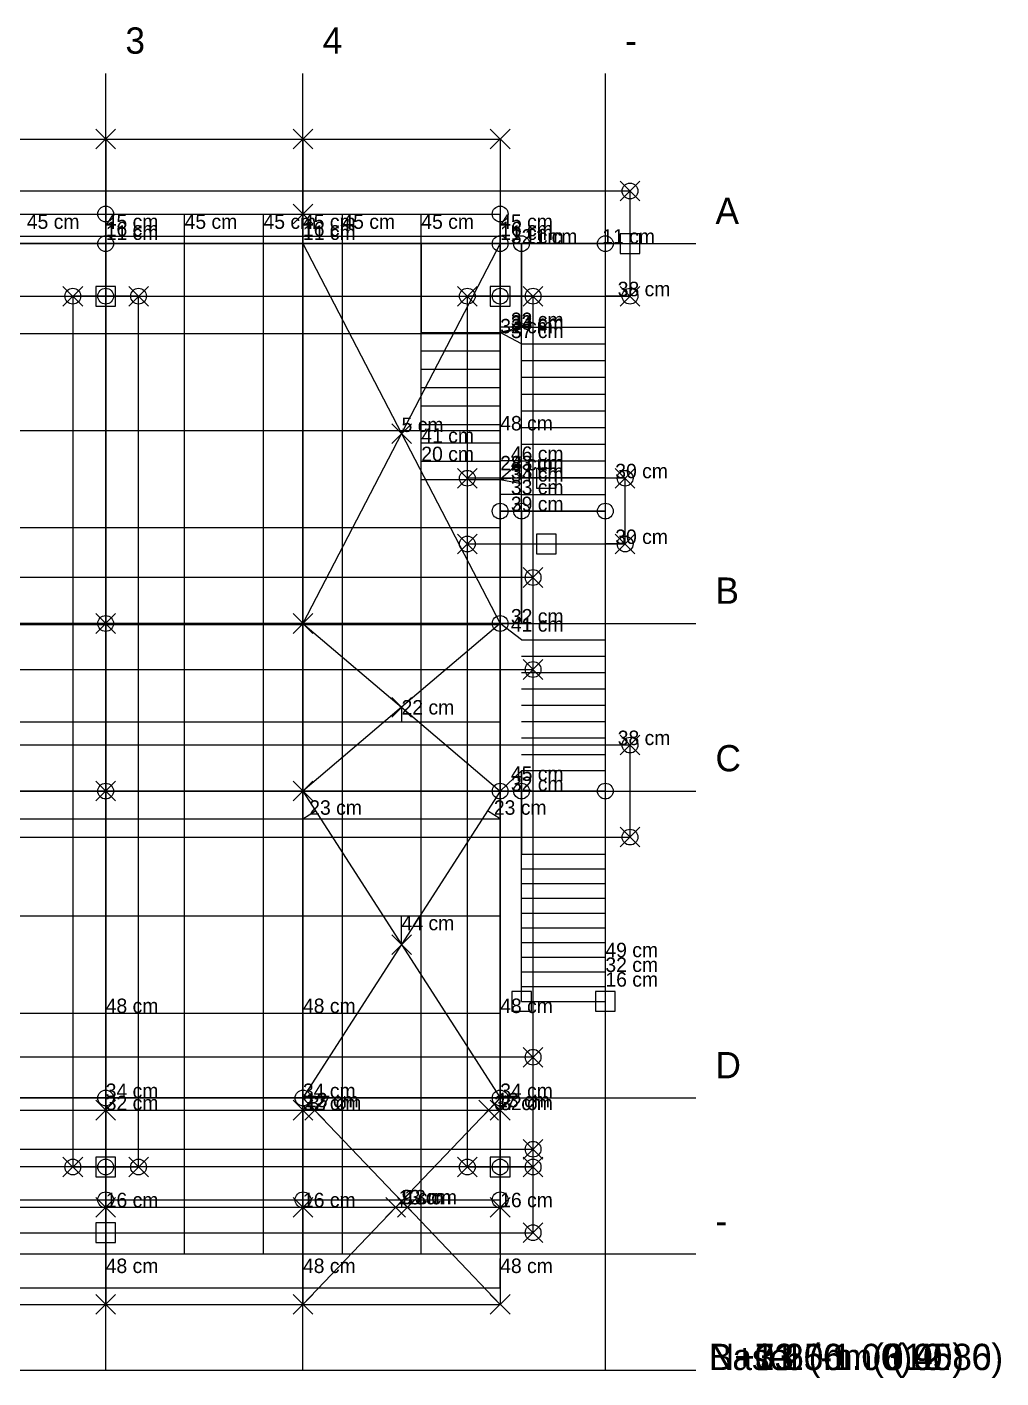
# Model space of a CAD drawing. Extents: x -6.3 to 19.6, y -1.9 to 18.7.
# Drawn here: x 4.8 to 19.62, y -1.89 to 18.67 of the extents above; entities that cross this region are included whole.
import ezdxf

# ---------------------------------------------------------------- set-up
doc = ezdxf.new("R2010")
doc.units = 0
for name, color, linetype in [('APOYOS', 5, 'CONTINUOUS'), ('AREAS', 251, 'CONTINUOUS'), ('CASI_UNIDAS', 6, 'CONTINUOUS'), ('EJES', 4, 'CONTINUOUS'), ('MECANISMO', 30, 'CONTINUOUS'), ('MODELO', 8, 'CONTINUOUS'), ('MUELLES', 2, 'CONTINUOUS'), ('PLANTAS', 3, 'CONTINUOUS'), ('SUELTOS', 1, 'CONTINUOUS')]:
    doc.layers.add(name, color=color, linetype=linetype)

msp = doc.modelspace()

# ---------------------------------------------------------------- linework, layer by layer
at = {"layer": 'APOYOS', "color": 5}
for p, q in [((14.125, 15.52, -1), (13.825, 15.52, -1)), ((13.825, 15.52, -1), (13.825, 15.22, -1)), ((14.125, 15.22, -1), (14.125, 15.52, -1)), ((13.825, 15.22, -1), (14.125, 15.22, -1)), ((6.15, 14.72, -1), (5.85, 14.72, -1)), ((5.85, 14.72, -1), (5.85, 14.42, -1)), ((6.15, 14.42, -1), (6.15, 14.72, -1)), ((12.15, 14.72, -1), (11.85, 14.72, -1)), ((11.85, 14.72, -1), (11.85, 14.42, -1)), ((12.15, 14.42, -1), (12.15, 14.72, -1)), ((5.85, 14.42, -1), (6.15, 14.42, -1)), ((11.85, 14.42, -1), (12.15, 14.42, -1)), ((12.85, 11.95, -1), (12.55, 11.95, -1)), ((12.55, 11.95, -1), (12.55, 11.65, -1)), ((12.85, 11.65, -1), (12.85, 11.95, -1)), ((12.55, 11.65, -1), (12.85, 11.65, -1)), ((12.85, 10.95, -1), (12.55, 10.95, -1)), ((12.55, 10.95, -1), (12.55, 10.65, -1)), ((12.85, 10.65, -1), (12.85, 10.95, -1)), ((12.55, 10.65, -1), (12.85, 10.65, -1)), ((12.475, 3.99), (12.175, 3.99)), ((12.175, 3.99), (12.175, 3.69)), ((12.475, 3.69), (12.475, 3.99)), ((13.75, 3.99), (13.45, 3.99)), ((13.45, 3.99), (13.45, 3.69)), ((13.75, 3.69), (13.75, 3.99)), ((12.175, 3.69), (12.475, 3.69)), ((13.45, 3.69), (13.75, 3.69)), ((6.15, 1.47, -1), (5.85, 1.47, -1)), ((5.85, 1.47, -1), (5.85, 1.17, -1)), ((6.15, 1.17, -1), (6.15, 1.47, -1)), ((12.15, 1.47, -1), (11.85, 1.47, -1)), ((11.85, 1.47, -1), (11.85, 1.17, -1)), ((12.15, 1.17, -1), (12.15, 1.47, -1)), ((5.85, 1.17, -1), (6.15, 1.17, -1)), ((11.85, 1.17, -1), (12.15, 1.17, -1)), ((6.15, 0.47, -1), (5.85, 0.47, -1)), ((5.85, 0.47, -1), (5.85, 0.17, -1)), ((6.15, 0.17, -1), (6.15, 0.47, -1)), ((5.85, 0.17, -1), (6.15, 0.17, -1))]:
    msp.add_line(p, q, dxfattribs=at)
at = {"layer": 'AREAS', "color": 251}
for p, q in [((13.975, 16.17, -1), (-5.3, 16.17, -1)), ((13.975, 14.57, -1), (13.975, 16.17, -1)), ((6, 15.37, 3.45), (0, 15.37, 3.45)), ((6, 9.59, 3.45), (6, 15.37, 3.45)), ((12, 15.37, 3.45), (6, 15.37, 3.45)), ((6, 15.37, 3.45), (6, 9.59, 3.45)), ((12, 15.37, 5.28), (10.8, 15.37, 5.28)), ((10.8, 15.37, 5.28), (10.8, 14.02, 5.28)), ((12, 9.59, 3.45), (12, 15.37, 3.45)), ((12, 14.02, 5.28), (12, 15.37, 5.28)), ((13.6, 15.37, 5.22), (12.325, 15.37, 5.22)), ((12.325, 15.37, 5.22), (12.325, 14.1, 5.22)), ((13.6, 14.1, 5.22), (13.6, 15.37, 5.22)), ((-5.3, 14.57, -1), (13.975, 14.57, -1)), ((6.5, 14.57, -1), (5.5, 14.57, -1)), ((5.5, 14.57, -1), (5.5, 1.32, -1)), ((6.5, 1.32, -1), (6.5, 14.57, -1)), ((12.5, 14.57, -1), (11.5, 14.57, -1)), ((11.5, 14.57, -1), (11.5, 1.32, -1)), ((12.5, 1.32, -1), (12.5, 14.57, -1)), ((10.8, 14.02, 5.28), (12, 14.02, 5.28)), ((12.325, 14.1, 5.22), (13.6, 14.1, 5.22)), ((13.9, 11.8, -1), (11.5, 11.8, -1)), ((11.5, 11.8, -1), (11.5, 10.8, -1)), ((13.9, 10.8, -1), (13.9, 11.8, -1)), ((13.6, 11.3, 3.24), (12.325, 11.3, 3.24)), ((12.325, 11.3, 3.24), (12.325, 9.59, 3.24)), ((13.6, 9.59, 3.24), (13.6, 11.3, 3.24)), ((11.5, 10.8, -1), (13.9, 10.8, -1)), ((12.5, 10.29, -1), (-5.3, 10.29, -1)), ((12.5, 8.89, -1), (12.5, 10.29, -1)), ((0, 9.59, 3.45), (6, 9.59, 3.45)), ((6, 9.59, 3.45), (2.19, 9.59, 3.45)), ((12, 9.59, 6.9), (3, 9.59, 6.9)), ((6, 9.59, 3.45), (12, 9.59, 3.45)), ((12, 9.59, 3.45), (6, 9.59, 3.45)), ((6, 9.59, 3.45), (6, 7.04, 3.45)), ((6, 7.04, 3.45), (6, 9.59, 3.45)), ((12, 7.04, 3.45), (12, 9.59, 3.45)), ((12, 7.04, 6.9), (12, 9.59, 6.9)), ((12.325, 9.59, 3.24), (13.6, 9.59, 3.24)), ((-5.3, 8.89, -1), (12.5, 8.89, -1)), ((13.975, 7.74, -1), (-5.3, 7.74, -1)), ((13.975, 6.34, -1), (13.975, 7.74, -1)), ((13.6, 7.35, 1.62), (12.325, 7.35, 1.62)), ((12.325, 7.35, 1.62), (12.325, 6.08, 1.62)), ((13.6, 6.08, 1.62), (13.6, 7.35, 1.62)), ((6, 7.04, 3.45), (0, 7.04, 3.45)), ((2.19, 7.04, 3.45), (6, 7.04, 3.45)), ((12, 7.04, 6.9), (3, 7.04, 6.9)), ((3, 7.04, 6.9), (12, 7.04, 6.9)), ((6, 7.04, 3.45), (12, 7.04, 3.45)), ((6, 2.37, 3.45), (6, 7.04, 3.45)), ((12, 7.04, 3.45), (6, 7.04, 3.45)), ((6, 7.04, 3.45), (6, 2.37, 3.45)), ((12, 2.37, 3.45), (12, 7.04, 3.45)), ((12, 2.37, 6.9), (12, 7.04, 6.9)), ((-5.3, 6.34, -1), (13.975, 6.34, -1)), ((12.325, 6.08, 1.62), (13.6, 6.08, 1.62)), ((12.5, 2.99, -1), (-5.3, 2.99, -1)), ((12.5, 1.59, -1), (12.5, 2.99, -1)), ((0, 2.37, 3.45), (6, 2.37, 3.45)), ((6, 2.37, 6.9), (0, 2.37, 6.9)), ((3, 2.37, 6.9), (12, 2.37, 6.9)), ((6, 2.37, 3.45), (12, 2.37, 3.45)), ((6, 0, 6.9), (6, 2.37, 6.9)), ((12, 2.37, 6.9), (6, 2.37, 6.9)), ((6, 2.37, 6.9), (6, 0, 6.9)), ((12, 0, 6.9), (12, 2.37, 6.9)), ((-5.3, 1.59, -1), (12.5, 1.59, -1)), ((12.5, 1.32, -1), (-0.5, 1.32, -1)), ((5.5, 1.32, -1), (6.5, 1.32, -1)), ((11.5, 1.32, -1), (12.5, 1.32, -1)), ((12.5, 0.32, -1), (12.5, 1.32, -1)), ((-0.5, 0.32, -1), (12.5, 0.32, -1)), ((0, 0, 6.9), (6, 0, 6.9)), ((6, 0, 6.9), (12, 0, 6.9))]:
    msp.add_line(p, q, dxfattribs=at)
at = {"layer": 'CASI_UNIDAS', "color": 6}
for p, q in [((6, 16.96, 12.8), (6, -0.77, 12.8)), ((6, 16.96, 12.8), (6, -0.77, 12.8)), ((6, 16.96, 12.8), (6, -0.77, 12.8)), ((6, 16.96, 12.8), (6, -0.77, 12.8)), ((9, 16.96, 12.8), (9, -0.77, 12.8)), ((9, 16.96, 12.8), (9, -0.77, 12.8)), ((9, 16.96, 12.8), (9, -0.77, 12.8)), ((9, 16.96, 12.8), (9, -0.77, 12.8)), ((9, 16.96, 12.8), (9, -0.77, 12.8)), ((12, 16.96, 12.8), (12, -0.77, 12.8)), ((12, 16.96, 12.8), (12, -0.77, 12.8)), ((12, 16.96, 12.8), (12, -0.77, 12.8)), ((12, 16.96, 12.8), (12, -0.77, 12.8)), ((12, 16.96, 12.8), (12, -0.77, 12.8)), ((3, 15.82, 6.9), (6, 15.82, 6.9)), ((3, 15.82, 6.9), (6, 15.82, 6.9)), ((6, 15.82, 0.8), (6, 15.37, 0.8)), ((6, 15.82, 10.9847), (6, 15.37, 10.9847)), ((6, 15.82, 0.8), (6, 15.82, 6.9)), ((6, 15.37, 3.45), (6, 15.82, 3.45)), ((6, 15.82, 0.8), (6, 15.82, 6.9)), ((6, 15.37, 5.28), (6, 15.82, 5.28)), ((6, 15.37, 10.86), (6, 15.82, 10.86)), ((6, 15.82, 6.9), (9, 15.82, 6.9)), ((6, 15.82, 6.9), (9, 15.82, 6.9)), ((7.2, 15.37, 6.9), (7.2, 15.82, 6.9)), ((8.4, 15.37, 6.9), (8.4, 15.82, 6.9)), ((9, 15.82, 10.9847), (9, 15.37, 10.9847)), ((9, 15.82, -1), (9, 15.37, -1)), ((9, 15.37, 10.86), (9, 15.82, 10.86)), ((9, 15.82, 6.9), (12, 15.82, 6.9)), ((9, 15.82, 6.9), (12, 15.82, 6.9)), ((9.6, 15.37, 6.9), (9.6, 15.82, 6.9)), ((10.8, 15.37, 6.9), (10.8, 15.82, 6.9)), ((12, 15.82, 0.8), (12, 15.37, 0.8)), ((12, 15.82, 10.9847), (12, 15.37, 10.9847)), ((12, 15.82, 0.8), (12, 15.82, 6.9)), ((12, 15.37, 3.45), (12, 15.82, 3.45)), ((12, 15.82, 0.8), (12, 15.82, 6.9)), ((12, 15.37, 5.28), (12, 15.82, 5.28)), ((12, 15.37, 10.86), (12, 15.82, 10.86)), ((6, 15.4825, 11.0217), (6, 15.37, 11.0217)), ((6, 15.4825, 11.0217), (6, 15.4825, 10.86)), ((9, 15.4825, 11.0217), (9, 15.37, 11.0217)), ((9, 15.4825, 11.0217), (9, 15.4825, 10.86)), ((12, 15.4825, 11.0217), (12, 15.37, 11.0217)), ((12, 15.4825, 11.0217), (12, 15.4825, 10.86)), ((6, 15.37), (6, 15.37, 3.45)), ((6, 15.37, 10.86), (6, 15.37, 11.0329)), ((6, 15.37, 10.86), (6, 15.37, 11.0329)), ((6, 15.37, -1), (12, 15.37, -1)), ((9, 15.37, 10.86), (9, 15.37, 11.0329)), ((9, 15.37, 10.86), (9, 15.37, 11.0329)), ((10.8, 11.78, 6.9), (10.8, 15.37, 6.9)), ((10.8, 11.78, 6.9), (10.8, 15.37, 6.9)), ((12, 15.37), (12, 15.37, 3.45)), ((12, 15.37), (12, 15.37, 3.45)), ((12.325, 15.37, 3.24), (12, 15.37, 3.24)), ((12, 15.37, 3.45), (12, 15.37, 5.28)), ((12.325, 15.37, 5.22), (12, 15.37, 5.22)), ((12, 15.37, 10.86), (12, 15.37, 11.0329)), ((12, 15.37, 10.86), (12, 15.37, 11.0329)), ((12, 9.59, 10.86), (12, 15.37, 10.86)), ((12, 9.59, 10.86), (12, 15.37, 10.86)), ((12, 14.02, 5.28), (12, 15.37, 5.28)), ((12.325, 15.37, 3.24), (12.9625, 15.37, 4.23)), ((12.325, 15.37, 3.45), (12.4206, 15.37, 3.3884)), ((13.6, 15.37, 3.24), (12.9625, 15.37, 4.23)), ((13.6, 15.37, 3.45), (13.5044, 15.37, 3.3884)), ((13.6, 11.3, -1), (13.6, 15.37, -1)), ((13.6, 11.3, -1), (13.6, 15.37, -1)), ((13.975, 14.57, -1), (13.6, 14.57, -1)), ((12.325, 14.1, 5.22), (12, 14.02, 5.22)), ((12.325, 14.1, 5.22), (12, 14.1, 5.28)), ((12, 14.02, 5.28), (12.325, 14.075, 5.2023)), ((12, 14.02, 3.45), (12, 14.02, 5.28)), ((12, 14.02, 3.45), (12, 14.02, 5.28)), ((12.325, 13.8455, 5.04), (12, 14.02, 5.04)), ((12, 11.78, 3.45), (12, 14.02, 3.45)), ((12, 14.005, 11.1833), (12, 14.005, 10.86)), ((12.325, 13.8455, 5.04), (12.325, 14.1, 5.22)), ((9, 12.5275, 11.345), (12, 12.5275, 11.345)), ((10.5, 12.48, 11.3371), (10.5, 12.5275, 11.345)), ((10.8, 12.34, 6.495), (10.8, 12.34, 6.9)), ((12, 12.5275, 11.345), (12, 12.5275, 10.86)), ((10.8, 12.06, 6.6975), (10.8, 12.06, 6.9)), ((12.325, 12.0636, 3.78), (12, 11.78, 3.78)), ((12.325, 12.0636, 3.78), (12, 12.0636, 3.45)), ((12, 12.06, 6.6975), (12, 11.78, 6.6975)), ((12.325, 11.8091, 3.6), (12, 11.78, 3.6)), ((12, 11.78, 3.45), (12, 11.78, 6.9)), ((12, 11.78, 3.45), (12, 11.78, 6.9)), ((12, 11.78, 3.45), (12, 11.78, 6.9)), ((12, 9.59, 3.45), (12, 11.78, 3.45)), ((12, 9.59, 3.45), (12, 11.78, 3.45)), ((12, 11.78, 3.45), (12.325, 11.719, 3.5363)), ((12.325, 11.5545, 3.42), (12.325, 11.8091, 3.6)), ((13.9, 11.8, -1), (13.6, 11.8, -1)), ((12.325, 11.5545, 3.42), (12, 11.5545, 3.45)), ((12.325, 11.3, 3.24), (12, 11.3, 3.45)), ((13.6, 7.04, -1), (13.6, 11.3, -1)), ((13.6, 7.04, -1), (13.6, 11.3, -1)), ((13.9, 10.8, -1), (13.6, 10.8, -1)), ((12, 9.59), (12, 9.59, 3.45)), ((12.325, 9.59, 3.24), (12, 9.59, 3.24)), ((12, 9.59), (12, 9.59, 3.45)), ((12.325, 9.3411, 3.06), (12, 9.59, 3.06)), ((10.5, 8.315, 11.8054), (10.5, 8.095, 11.83)), ((9, 8.095, 11.83), (12, 8.095, 11.83)), ((13.975, 7.74, -1), (13.6, 7.74, -1)), ((12.325, 7.35, 1.62), (12, 7.04, 1.62)), ((9, 7.04, 11.9695), (10.5, 4.705, 12.213)), ((12, 7.04, 11.9695), (10.5, 4.705, 12.213)), ((12, 7.04), (12, 7.04, 3.45)), ((12.325, 7.04, 1.62), (12, 7.04, 1.62)), ((12, 7.04), (12, 7.04, 3.45)), ((9, 6.6175, 11.9917), (9.1917, 6.7416, 12.0006)), ((12, 6.6175, 11.9917), (11.8083, 6.7416, 12.0006)), ((13.6, 3.84), (13.6, 6.08)), ((13.6, 3.84), (13.6, 6.08)), ((13.6, 3.84), (13.6, 6.08)), ((9, 5.14, 12.1533), (12, 5.14, 12.1533)), ((10.5, 4.705, 12.213), (10.5, 5.14, 12.1533)), ((13.6, 4.512, 0.486), (13.6, 4.512)), ((13.6, 4.288, 0.324), (13.6, 4.288)), ((13.6, 4.064, 0.162), (13.6, 4.064)), ((6, 3.6625, 12.315), (6, 3.6625, 12.8)), ((9, 3.6625, 12.315), (9, 3.6625, 12.8)), ((12, 3.6625, 12.315), (12, 3.6625, 12.8)), ((6, 2.37, 12.4564), (6, 2.37, 12.8)), ((9, 2.37, 12.4564), (9, 2.37, 12.8)), ((9, 2.37, 12.4564), (9.1768, 2.185, 12.4767)), ((9, 2.185, 12.4767), (9.0929, 2.2727, 12.4671)), ((12, 2.37, 12.4564), (11.8232, 2.185, 12.4767)), ((12, 2.185, 12.4767), (11.9071, 2.2727, 12.4671)), ((12, 2.37, 12.4564), (12, 2.37, 12.8)), ((6, 2.185, 12.4767), (6, 2.185, 12.8)), ((9, 2.185, 12.4767), (9, 2.185, 12.8)), ((9.1768, 2.185, 12.4767), (9, 2.185, 12.8)), ((11.8232, 2.185, 12.4767), (12, 2.185, 12.8)), ((12, 2.185, 12.4767), (12, 2.185, 12.8)), ((6, 0.7075, 12.6383), (6, 0.7075, 12.8)), ((9, 0.7075, 12.6383), (9, 0.7075, 12.8)), ((10.5, 0.8, 12.6282), (10.4116, 0.7075, 12.6383)), ((10.4116, 0.7075, 12.6383), (10.5046, 0.7952, 12.6287)), ((10.4116, 0.7075, 12.6383), (10.5884, 0.7075, 12.6383)), ((10.5884, 0.7075, 12.6383), (10.4954, 0.7952, 12.6287)), ((10.5, 0.8, 12.6282), (10.5, 0.7075, 12.6383)), ((10.5, 0.8, 12.6282), (10.5884, 0.7075, 12.6383)), ((12, 0.7075, 12.6383), (12, 0.7075, 12.8)), ((6, 0, 10.86), (6, -0.77, 12.8)), ((9, 0, 10.86), (9, -0.77, 12.8)), ((12, 0, 10.86), (12, -0.77, 12.8)), ((6, -0.5168, 10.86), (6, -0.0703, 11.0372)), ((9, -0.5168, 10.86), (9, -0.0703, 11.0372)), ((12, -0.5168, 10.86), (12, -0.0703, 11.0372))]:
    msp.add_line(p, q, dxfattribs=at)
at = {"layer": 'EJES', "color": 4}
for p, q in [((6, -1.77, -1), (6, 17.96, -1)), ((9, -1.77, -1), (9, 17.96, -1)), ((13.6, -1.77, -1), (13.6, 17.96, -1)), ((-6.325, 15.37, -1), (14.975, 15.37, -1)), ((-6.325, 9.59, -1), (14.975, 9.59, -1)), ((-6.325, 7.04, -1), (14.975, 7.04, -1)), ((-6.325, 2.37, -1), (14.975, 2.37, -1)), ((-6.325, 0, -1), (14.975, 0, -1))]:
    msp.add_line(p, q, dxfattribs=at)
at = {"layer": 'MECANISMO', "color": 30}
for p, q in [((5.85, 16.81, 12.8), (6.15, 17.11, 12.8)), ((5.85, 17.11, 12.8), (6.15, 16.81, 12.8)), ((8.85, 16.81, 12.8), (9.15, 17.11, 12.8)), ((8.85, 17.11, 12.8), (9.15, 16.81, 12.8)), ((11.85, 16.81, 12.8), (12.15, 17.11, 12.8)), ((11.85, 17.11, 12.8), (12.15, 16.81, 12.8)), ((13.825, 16.02, -1), (14.125, 16.32, -1)), ((13.825, 16.32, -1), (14.125, 16.02, -1)), ((8.85, 15.67, -1), (9.15, 15.97, -1)), ((8.85, 15.97, -1), (9.15, 15.67, -1)), ((8.85, 15.67), (9.15, 15.97)), ((8.85, 15.97), (9.15, 15.67)), ((8.85, 15.67, 0.8), (9.15, 15.97, 0.8)), ((8.85, 15.97, 0.8), (9.15, 15.67, 0.8)), ((5.35, 14.42, -1), (5.65, 14.72, -1)), ((5.35, 14.72, -1), (5.65, 14.42, -1)), ((6.35, 14.42, -1), (6.65, 14.72, -1)), ((6.35, 14.72, -1), (6.65, 14.42, -1)), ((11.35, 14.42, -1), (11.65, 14.72, -1)), ((11.35, 14.72, -1), (11.65, 14.42, -1)), ((12.35, 14.42, -1), (12.65, 14.72, -1)), ((12.35, 14.72, -1), (12.65, 14.42, -1)), ((13.825, 14.42, -1), (14.125, 14.72, -1)), ((13.825, 14.72, -1), (14.125, 14.42, -1)), ((10.35, 12.33, 11.3371), (10.65, 12.63, 11.3371)), ((10.35, 12.63, 11.3371), (10.65, 12.33, 11.3371)), ((11.35, 11.65, -1), (11.65, 11.95, -1)), ((11.35, 11.95, -1), (11.65, 11.65, -1)), ((13.75, 11.65, -1), (14.05, 11.95, -1)), ((13.75, 11.95, -1), (14.05, 11.65, -1)), ((11.35, 10.65, -1), (11.65, 10.95, -1)), ((11.35, 10.95, -1), (11.65, 10.65, -1)), ((13.75, 10.65, -1), (14.05, 10.95, -1)), ((13.75, 10.95, -1), (14.05, 10.65, -1)), ((12.35, 10.14, -1), (12.65, 10.44, -1)), ((12.35, 10.44, -1), (12.65, 10.14, -1)), ((5.85, 9.44, 10.86), (6.15, 9.74, 10.86)), ((5.85, 9.74, 10.86), (6.15, 9.44, 10.86)), ((5.85, 9.44, 11.6413), (6.15, 9.74, 11.6413)), ((5.85, 9.74, 11.6413), (6.15, 9.44, 11.6413)), ((8.85, 9.44, 10.86), (9.15, 9.74, 10.86)), ((8.85, 9.74, 10.86), (9.15, 9.44, 10.86)), ((8.85, 9.44, 11.6413), (9.15, 9.74, 11.6413)), ((8.85, 9.74, 11.6413), (9.15, 9.44, 11.6413)), ((12.35, 8.74, -1), (12.65, 9.04, -1)), ((12.35, 9.04, -1), (12.65, 8.74, -1)), ((10.35, 8.165, 11.8054), (10.65, 8.465, 11.8054)), ((10.35, 8.465, 11.8054), (10.65, 8.165, 11.8054)), ((13.825, 7.59, -1), (14.125, 7.89, -1)), ((13.825, 7.89, -1), (14.125, 7.59, -1)), ((5.85, 6.89, 10.86), (6.15, 7.19, 10.86)), ((5.85, 7.19, 10.86), (6.15, 6.89, 10.86)), ((5.85, 6.89, 11.9695), (6.15, 7.19, 11.9695)), ((5.85, 7.19, 11.9695), (6.15, 6.89, 11.9695)), ((8.85, 6.89, 10.86), (9.15, 7.19, 10.86)), ((8.85, 7.19, 10.86), (9.15, 6.89, 10.86)), ((8.85, 6.89, 11.9695), (9.15, 7.19, 11.9695)), ((8.85, 7.19, 11.9695), (9.15, 6.89, 11.9695)), ((13.825, 6.19, -1), (14.125, 6.49, -1)), ((13.825, 6.49, -1), (14.125, 6.19, -1)), ((10.35, 4.555, 12.213), (10.65, 4.855, 12.213)), ((10.35, 4.855, 12.213), (10.65, 4.555, 12.213)), ((12.35, 2.84, -1), (12.65, 3.14, -1)), ((12.35, 3.14, -1), (12.65, 2.84, -1)), ((5.85, 2.035, 12.4767), (6.15, 2.335, 12.4767)), ((5.85, 2.335, 12.4767), (6.15, 2.035, 12.4767)), ((8.85, 2.035, 12.4767), (9.15, 2.335, 12.4767)), ((8.85, 2.335, 12.4767), (9.15, 2.035, 12.4767)), ((9.0268, 2.035, 12.4767), (9.3268, 2.335, 12.4767)), ((9.0268, 2.335, 12.4767), (9.3268, 2.035, 12.4767)), ((11.6732, 2.035, 12.4767), (11.9732, 2.335, 12.4767)), ((11.6732, 2.335, 12.4767), (11.9732, 2.035, 12.4767)), ((11.85, 2.035, 12.4767), (12.15, 2.335, 12.4767)), ((11.85, 2.335, 12.4767), (12.15, 2.035, 12.4767)), ((12.35, 1.44, -1), (12.65, 1.74, -1)), ((12.35, 1.74, -1), (12.65, 1.44, -1)), ((5.35, 1.17, -1), (5.65, 1.47, -1)), ((5.35, 1.47, -1), (5.65, 1.17, -1)), ((6.35, 1.17, -1), (6.65, 1.47, -1)), ((6.35, 1.47, -1), (6.65, 1.17, -1)), ((11.35, 1.17, -1), (11.65, 1.47, -1)), ((11.35, 1.47, -1), (11.65, 1.17, -1)), ((12.35, 1.17, -1), (12.65, 1.47, -1)), ((12.35, 1.47, -1), (12.65, 1.17, -1)), ((5.85, 0.5575, 12.6383), (6.15, 0.8575, 12.6383)), ((5.85, 0.8575, 12.6383), (6.15, 0.5575, 12.6383)), ((8.85, 0.5575, 12.6383), (9.15, 0.8575, 12.6383)), ((8.85, 0.8575, 12.6383), (9.15, 0.5575, 12.6383)), ((10.2616, 0.5575, 12.6383), (10.5616, 0.8575, 12.6383)), ((10.2616, 0.8575, 12.6383), (10.5616, 0.5575, 12.6383)), ((10.35, 0.65, 12.6282), (10.65, 0.95, 12.6282)), ((10.35, 0.95, 12.6282), (10.65, 0.65, 12.6282)), ((10.4384, 0.5575, 12.6383), (10.7384, 0.8575, 12.6383)), ((10.4384, 0.8575, 12.6383), (10.7384, 0.5575, 12.6383)), ((11.85, 0.5575, 12.6383), (12.15, 0.8575, 12.6383)), ((11.85, 0.8575, 12.6383), (12.15, 0.5575, 12.6383)), ((12.35, 0.17, -1), (12.65, 0.47, -1)), ((12.35, 0.47, -1), (12.65, 0.17, -1)), ((5.85, -0.92, 12.8), (6.15, -0.62, 12.8)), ((5.85, -0.62, 12.8), (6.15, -0.92, 12.8)), ((8.85, -0.92, 12.8), (9.15, -0.62, 12.8)), ((8.85, -0.62, 12.8), (9.15, -0.92, 12.8)), ((11.85, -0.92, 12.8), (12.15, -0.62, 12.8)), ((11.85, -0.62, 12.8), (12.15, -0.92, 12.8))]:
    msp.add_line(p, q, dxfattribs=at)
at = {"layer": 'MODELO', "color": 8}
for p, q in [((6, 16.96, 12.8), (6, -0.77, 12.8)), ((9, 16.96, 12.8), (9, -0.77, 12.8)), ((12, 16.96, 12.8), (12, -0.77, 12.8)), ((3, 15.82, 6.9), (6, 15.82, 6.9)), ((6, 15.82, -1), (6, 15.82)), ((6, 15.82), (6, 15.82, 0.8)), ((6, 15.82, 6.9), (6, 15.82, 10.86)), ((6, 15.82, 10.86), (6, 15.82, 10.9847)), ((6, 15.82, 0.8), (6, 15.82, 6.9)), ((6, 15.37, 6.9), (6, 15.82, 6.9)), ((6, 15.37, 10.86), (6, 15.82, 10.86)), ((6, 15.37, -1), (6, 15.82, -1)), ((6, 15.82, 6.9), (9, 15.82, 6.9)), ((9, 15.82, -1), (9, 15.82)), ((9, 15.82), (9, 15.82, 0.8)), ((9, 15.82, 6.9), (9, 15.82, 10.86)), ((9, 15.82, 10.86), (9, 15.82, 10.9847)), ((9, 15.82, 0.8), (9, 15.82, 6.9)), ((9, 15.37, 10.86), (9, 15.82, 10.86)), ((9, 15.37, 6.9), (9, 15.82, 6.9)), ((9, 15.82, 6.9), (12, 15.82, 6.9)), ((12, 15.82, -1), (12, 15.82)), ((12, 15.82), (12, 15.82, 0.8)), ((12, 15.82, 6.9), (12, 15.82, 10.86)), ((12, 15.82, 10.86), (12, 15.82, 10.9847)), ((12, 15.82, 0.8), (12, 15.82, 6.9)), ((12, 15.37, 6.9), (12, 15.82, 6.9)), ((12, 15.37, 10.86), (12, 15.82, 10.86)), ((12, 15.37, -1), (12, 15.82, -1)), ((3, 15.37, -1), (6, 15.37, -1)), ((3, 15.37, 10.86), (6, 15.37, 10.86)), ((4.8, 15.37, 3.45), (6, 15.37, 3.45)), ((4.8, 15.37, 6.9), (6, 15.37, 6.9)), ((6, 15.37, -1), (6, 15.37)), ((6, 15.37), (6, 15.37, 3.45)), ((6, 15.37, 3.45), (6, 15.37, 5.28)), ((6, 15.37, 5.28), (6, 15.37, 6.9)), ((6, 15.37, 6.9), (6, 15.37, 10.86)), ((6, 15.37, 10.86), (6, 15.37, 11.0329)), ((6, 9.59, 3.45), (6, 15.37, 3.45)), ((6, 9.59, 6.9), (6, 15.37, 6.9)), ((6, 14.57, -1), (6, 15.37, -1)), ((6, 15.37, 3.45), (7.2, 15.37, 3.45)), ((6, 15.37, 6.9), (7.2, 15.37, 6.9)), ((6, 15.37, -1), (12, 15.37, -1)), ((6, 15.37, 10.86), (9, 15.37, 10.86)), ((6, 15.37, 5.28), (10.8, 15.37, 5.28)), ((7.2, 15.37, 3.45), (8.4, 15.37, 3.45)), ((7.2, 15.37, 6.9), (8.4, 15.37, 6.9)), ((7.2, 9.59, 3.45), (7.2, 15.37, 3.45)), ((7.2, 9.59, 6.9), (7.2, 15.37, 6.9)), ((8.4, 15.37, 3.45), (9.6, 15.37, 3.45)), ((8.4, 15.37, 6.9), (9, 15.37, 6.9)), ((8.4, 9.59, 3.45), (8.4, 15.37, 3.45)), ((8.4, 9.59, 6.9), (8.4, 15.37, 6.9)), ((9, 15.37, 6.9), (9, 15.37, 10.86)), ((9, 15.37, 10.86), (9, 15.37, 11.0329)), ((9, 15.37, 6.9), (9.6, 15.37, 6.9)), ((9, 15.37, 10.86), (12, 15.37, 10.86)), ((9, 15.37, 11.0329), (10.5, 12.48, 11.3371)), ((9.6, 15.37, 3.45), (10.8, 15.37, 3.45)), ((9.6, 15.37, 6.9), (10.8, 15.37, 6.9)), ((9.6, 9.59, 3.45), (9.6, 15.37, 3.45)), ((9.6, 9.59, 6.9), (9.6, 15.37, 6.9)), ((12, 15.37, 11.0329), (10.5, 12.48, 11.3371)), ((10.8, 15.37, 3.45), (10.8, 15.37, 5.28)), ((10.8, 15.37, 3.45), (12, 15.37, 3.45)), ((10.8, 15.37, 6.9), (12, 15.37, 6.9)), ((10.8, 14.02, 3.45), (10.8, 15.37, 3.45)), ((10.8, 11.78, 6.9), (10.8, 15.37, 6.9)), ((10.8, 14.02, 5.28), (10.8, 15.37, 5.28)), ((10.8, 15.37, 5.28), (12, 15.37, 5.28)), ((12, 15.37, -1), (12, 15.37)), ((12, 15.37), (12, 15.37, 3.45)), ((12, 15.37, 3.45), (12, 15.37, 5.28)), ((12, 15.37, 5.28), (12, 15.37, 6.9)), ((12, 15.37, 6.9), (12, 15.37, 10.86)), ((12, 15.37, 10.86), (12, 15.37, 11.0329)), ((12, 14.02, 3.45), (12, 15.37, 3.45)), ((12, 9.59, 10.86), (12, 15.37, 10.86)), ((12, 14.57, -1), (12, 15.37, -1)), ((12, 14.02, 5.28), (12, 15.37, 5.28)), ((12, 15.37, -1), (12.325, 15.37, -1)), ((12.325, 15.37), (12.325, 15.37, 3.24)), ((12.325, 15.37, 3.24), (12.325, 15.37, 3.45)), ((12.325, 15.37, 3.45), (12.325, 15.37, 5.22)), ((12.325, 15.37, -1), (12.325, 15.37)), ((12.325, 15.37, 5.22), (13.6, 15.37, 5.22)), ((12.325, 14.1, 5.22), (12.325, 15.37, 5.22)), ((12.325, 15.37, 3.24), (13.6, 15.37, 3.24)), ((12.325, 15.37, -1), (13.6, 15.37, -1)), ((12.9625, 15.37, 1.62), (12.325, 15.37, 3.24)), ((12.325, 15.37), (12.9625, 15.37, 1.62)), ((12.9625, 15.37, 4.23), (12.325, 15.37, 5.22)), ((12.325, 15.37, 3.24), (12.9625, 15.37, 4.23)), ((13.6, 15.37), (12.9625, 15.37, 1.62)), ((12.9625, 15.37, 1.62), (13.6, 15.37, 3.24)), ((13.6, 15.37, 3.24), (12.9625, 15.37, 4.23)), ((12.9625, 15.37, 4.23), (13.6, 15.37, 5.22)), ((13.6, 15.37), (13.6, 15.37, 3.24)), ((13.6, 15.37, 3.24), (13.6, 15.37, 3.45)), ((13.6, 15.37, 3.45), (13.6, 15.37, 5.22)), ((13.6, 15.37, -1), (13.6, 15.37)), ((13.6, 14.1, 5.22), (13.6, 15.37, 5.22)), ((13.6, 11.3, -1), (13.6, 15.37, -1)), ((6, 9.59, -1), (6, 14.57, -1)), ((12, 11.3, -1), (12, 14.57, -1)), ((10.8, 14.02, 3.45), (10.8, 14.02, 5.28)), ((10.8, 9.59, 3.45), (10.8, 14.02, 3.45)), ((10.8, 14.02, 5.28), (12, 14.02, 5.28)), ((12, 14.02, 3.45), (12, 14.02, 5.28)), ((12, 11.78, 3.45), (12, 14.02, 3.45)), ((12.325, 14.1, 5.22), (13.6, 14.1, 5.22)), ((12.325, 13.8455, 5.04), (12.325, 14.1, 5.22)), ((13.6, 13.8455, 5.04), (13.6, 14.1, 5.22)), ((12.325, 13.8455, 5.04), (13.6, 13.8455, 5.04)), ((12.325, 13.5909, 4.86), (12.325, 13.8455, 5.04)), ((13.6, 13.5909, 4.86), (13.6, 13.8455, 5.04)), ((12.325, 13.5909, 4.86), (13.6, 13.5909, 4.86)), ((12.325, 13.3364, 4.68), (12.325, 13.5909, 4.86)), ((13.6, 13.3364, 4.68), (13.6, 13.5909, 4.86)), ((12.325, 13.3364, 4.68), (13.6, 13.3364, 4.68)), ((12.325, 13.0818, 4.5), (12.325, 13.3364, 4.68)), ((13.6, 13.0818, 4.5), (13.6, 13.3364, 4.68)), ((12.325, 13.0818, 4.5), (13.6, 13.0818, 4.5)), ((12.325, 12.8273, 4.32), (12.325, 13.0818, 4.5)), ((13.6, 12.8273, 4.32), (13.6, 13.0818, 4.5)), ((12.325, 12.8273, 4.32), (13.6, 12.8273, 4.32)), ((12.325, 12.5727, 4.14), (12.325, 12.8273, 4.32)), ((13.6, 12.5727, 4.14), (13.6, 12.8273, 4.32)), ((12.325, 12.5727, 4.14), (13.6, 12.5727, 4.14)), ((12.325, 12.3182, 3.96), (12.325, 12.5727, 4.14)), ((13.6, 12.3182, 3.96), (13.6, 12.5727, 4.14)), ((10.5, 12.48, 11.3371), (9, 9.59, 11.6413)), ((10.5, 12.48, 11.3371), (12, 9.59, 11.6413)), ((12.325, 12.3182, 3.96), (13.6, 12.3182, 3.96)), ((12.325, 12.0636, 3.78), (12.325, 12.3182, 3.96)), ((13.6, 12.0636, 3.78), (13.6, 12.3182, 3.96)), ((12.325, 12.0636, 3.78), (13.6, 12.0636, 3.78)), ((12.325, 11.8091, 3.6), (12.325, 12.0636, 3.78)), ((13.6, 11.8091, 3.6), (13.6, 12.0636, 3.78)), ((10.8, 9.59, 6.9), (10.8, 11.78, 6.9)), ((10.8, 11.78, 6.9), (12, 11.78, 6.9)), ((12, 11.78, 3.45), (12, 11.78, 6.9)), ((12, 9.59, 3.45), (12, 11.78, 3.45)), ((12, 9.59, 6.9), (12, 11.78, 6.9)), ((12.325, 11.8091, 3.6), (13.6, 11.8091, 3.6)), ((12.325, 11.5545, 3.42), (12.325, 11.8091, 3.6)), ((13.6, 11.5545, 3.42), (13.6, 11.8091, 3.6)), ((12.325, 11.5545, 3.42), (13.6, 11.5545, 3.42)), ((12.325, 11.3, 3.24), (12.325, 11.5545, 3.42)), ((13.6, 11.3, 3.24), (13.6, 11.5545, 3.42)), ((12, 9.59, -1), (12, 11.3, -1)), ((12, 11.3, -1), (12.325, 11.3, -1)), ((12.325, 11.3), (12.325, 11.3, 3.24)), ((12.325, 11.3, -1), (12.325, 11.3)), ((12.325, 11.3, 3.24), (13.6, 11.3, 3.24)), ((12.325, 9.59, 3.24), (12.325, 11.3, 3.24)), ((12.325, 11.3, -1), (13.6, 11.3, -1)), ((12.9625, 11.3, 1.62), (12.325, 11.3, 3.24)), ((12.325, 11.3), (12.9625, 11.3, 1.62)), ((13.6, 11.3), (12.9625, 11.3, 1.62)), ((12.9625, 11.3, 1.62), (13.6, 11.3, 3.24)), ((13.6, 11.3), (13.6, 11.3, 3.24)), ((13.6, 11.3, -1), (13.6, 11.3)), ((13.6, 9.59, 3.24), (13.6, 11.3, 3.24)), ((13.6, 7.04, -1), (13.6, 11.3, -1)), ((0, 9.59, -1), (6, 9.59, -1)), ((3, 9.59, 10.86), (6, 9.59, 10.86)), ((4.8, 9.59, 3.45), (6, 9.59, 3.45)), ((4.8, 9.59, 6.9), (6, 9.59, 6.9)), ((6, 9.59, -1), (6, 9.59)), ((6, 9.59), (6, 9.59, 3.45)), ((6, 9.59, 3.45), (6, 9.59, 6.9)), ((6, 9.59, 10.86), (6, 9.59, 11.6413)), ((6, 7.04, 3.45), (6, 9.59, 3.45)), ((6, 7.04, 6.9), (6, 9.59, 6.9)), ((6, 7.04, -1), (6, 9.59, -1)), ((6, 9.59, 3.45), (7.2, 9.59, 3.45)), ((6, 9.59, 6.9), (7.2, 9.59, 6.9)), ((6, 9.59, -1), (12, 9.59, -1)), ((6, 9.59, 10.86), (9, 9.59, 10.86)), ((7.2, 9.59, 3.45), (8.4, 9.59, 3.45)), ((7.2, 9.59, 6.9), (8.4, 9.59, 6.9)), ((7.2, 7.04, 3.45), (7.2, 9.59, 3.45)), ((7.2, 7.04, 6.9), (7.2, 9.59, 6.9)), ((8.4, 9.59, 3.45), (9.6, 9.59, 3.45)), ((8.4, 9.59, 6.9), (9.6, 9.59, 6.9)), ((8.4, 7.04, 3.45), (8.4, 9.59, 3.45)), ((8.4, 7.04, 6.9), (8.4, 9.59, 6.9)), ((9, 9.59, 10.86), (9, 9.59, 11.6413)), ((9, 9.59, 10.86), (12, 9.59, 10.86)), ((9, 9.59, 11.6413), (10.5, 8.315, 11.8054)), ((9.6, 9.59, 3.45), (10.8, 9.59, 3.45)), ((9.6, 9.59, 6.9), (10.8, 9.59, 6.9)), ((9.6, 7.04, 3.45), (9.6, 9.59, 3.45)), ((9.6, 7.04, 6.9), (9.6, 9.59, 6.9)), ((12, 9.59, 11.6413), (10.5, 8.315, 11.8054)), ((10.8, 9.59, 3.45), (12, 9.59, 3.45)), ((10.8, 9.59, 6.9), (12, 9.59, 6.9)), ((10.8, 7.04, 3.45), (10.8, 9.59, 3.45)), ((10.8, 7.04, 6.9), (10.8, 9.59, 6.9)), ((12, 9.59, -1), (12, 9.59)), ((12, 9.59), (12, 9.59, 3.45)), ((12, 9.59, 3.45), (12, 9.59, 6.9)), ((12, 9.59, 6.9), (12, 9.59, 10.86)), ((12, 9.59, 10.86), (12, 9.59, 11.6413)), ((12, 7.04, 3.45), (12, 9.59, 3.45)), ((12, 7.04, 6.9), (12, 9.59, 6.9)), ((12, 7.04, 10.86), (12, 9.59, 10.86)), ((12, 7.04, -1), (12, 9.59, -1)), ((12.325, 9.59, 3.24), (13.6, 9.59, 3.24)), ((10.5, 8.315, 11.8054), (9, 7.04, 11.9695)), ((10.5, 8.315, 11.8054), (12, 7.04, 11.9695)), ((12.325, 7.04, 1.62), (12.325, 7.35, 1.62)), ((13.6, 7.04, 1.62), (13.6, 7.35, 1.62)), ((0, 7.04, -1), (6, 7.04, -1)), ((3, 7.04, 10.86), (6, 7.04, 10.86)), ((4.8, 7.04, 3.45), (6, 7.04, 3.45)), ((4.8, 7.04, 6.9), (6, 7.04, 6.9)), ((6, 7.04, -1), (6, 7.04)), ((6, 7.04), (6, 7.04, 3.45)), ((6, 7.04, 3.45), (6, 7.04, 6.9)), ((6, 7.04, 10.86), (6, 7.04, 11.9695)), ((6, 2.37, 3.45), (6, 7.04, 3.45)), ((6, 2.37, 6.9), (6, 7.04, 6.9)), ((6, 2.37, -1), (6, 7.04, -1)), ((6, 7.04, 3.45), (7.2, 7.04, 3.45)), ((6, 7.04, 6.9), (7.2, 7.04, 6.9)), ((6, 7.04, -1), (12, 7.04, -1)), ((6, 7.04, 10.86), (9, 7.04, 10.86)), ((7.2, 7.04, 3.45), (8.4, 7.04, 3.45)), ((7.2, 7.04, 6.9), (8.4, 7.04, 6.9)), ((7.2, 2.37, 3.45), (7.2, 7.04, 3.45)), ((7.2, 2.37, 6.9), (7.2, 7.04, 6.9)), ((8.4, 7.04, 3.45), (9.6, 7.04, 3.45)), ((8.4, 7.04, 6.9), (9.6, 7.04, 6.9)), ((8.4, 2.37, 3.45), (8.4, 7.04, 3.45)), ((8.4, 2.37, 6.9), (8.4, 7.04, 6.9)), ((9, 7.04, 10.86), (9, 7.04, 11.9695)), ((9, 7.04, 10.86), (12, 7.04, 10.86)), ((9, 7.04, 11.9695), (10.5, 4.705, 12.213)), ((9.6, 7.04, 3.45), (10.8, 7.04, 3.45)), ((9.6, 7.04, 6.9), (10.8, 7.04, 6.9)), ((9.6, 2.37, 3.45), (9.6, 7.04, 3.45)), ((9.6, 2.37, 6.9), (9.6, 7.04, 6.9)), ((12, 7.04, 11.9695), (10.5, 4.705, 12.213)), ((10.8, 7.04, 3.45), (12, 7.04, 3.45)), ((10.8, 7.04, 6.9), (12, 7.04, 6.9)), ((10.8, 2.37, 3.45), (10.8, 7.04, 3.45)), ((10.8, 2.37, 6.9), (10.8, 7.04, 6.9)), ((12, 7.04, -1), (12, 7.04)), ((12, 7.04), (12, 7.04, 3.45)), ((12, 7.04, 3.45), (12, 7.04, 6.9)), ((12, 7.04, 6.9), (12, 7.04, 10.86)), ((12, 7.04, 10.86), (12, 7.04, 11.9695)), ((12, 2.37, 3.45), (12, 7.04, 3.45)), ((12, 2.37, 6.9), (12, 7.04, 6.9)), ((12, 2.37, 10.86), (12, 7.04, 10.86)), ((12, 2.37, -1), (12, 7.04, -1)), ((12, 7.04, -1), (12.325, 7.04, -1)), ((12.325, 7.04), (12.325, 7.04, 1.62)), ((12.325, 7.04, -1), (12.325, 7.04)), ((12.325, 6.08, 1.62), (12.325, 7.04, 1.62)), ((12.325, 7.04, 1.62), (13.6, 7.04, 1.62)), ((12.325, 7.04, -1), (13.6, 7.04, -1)), ((12.325, 7.04), (12.9625, 7.04, 0.81)), ((12.9625, 7.04, 0.81), (12.325, 7.04, 1.62)), ((12.9625, 7.04, 0.81), (13.6, 7.04, 1.62)), ((13.6, 7.04), (12.9625, 7.04, 0.81)), ((13.6, 7.04), (13.6, 7.04, 1.62)), ((13.6, 7.04, -1), (13.6, 7.04)), ((13.6, 6.08, 1.62), (13.6, 7.04, 1.62)), ((13.6, 6.08), (13.6, 7.04)), ((12.325, 6.08, 1.62), (13.6, 6.08, 1.62)), ((12.325, 5.856, 1.458), (12.325, 6.08, 1.62)), ((13.6, 3.84), (13.6, 6.08)), ((13.6, 5.856, 1.458), (13.6, 6.08, 1.62)), ((12.325, 5.856, 1.458), (13.6, 5.856, 1.458)), ((12.325, 5.632, 1.296), (12.325, 5.856, 1.458)), ((13.6, 5.632, 1.296), (13.6, 5.856, 1.458)), ((12.325, 5.632, 1.296), (13.6, 5.632, 1.296)), ((12.325, 5.408, 1.134), (12.325, 5.632, 1.296)), ((13.6, 5.408, 1.134), (13.6, 5.632, 1.296)), ((12.325, 5.408, 1.134), (13.6, 5.408, 1.134)), ((12.325, 5.184, 0.972), (12.325, 5.408, 1.134)), ((13.6, 5.184, 0.972), (13.6, 5.408, 1.134)), ((12.325, 5.184, 0.972), (13.6, 5.184, 0.972)), ((12.325, 4.96, 0.81), (12.325, 5.184, 0.972)), ((13.6, 4.96, 0.81), (13.6, 5.184, 0.972)), ((12.325, 4.96, 0.81), (13.6, 4.96, 0.81)), ((12.325, 4.736, 0.648), (12.325, 4.96, 0.81)), ((13.6, 4.736, 0.648), (13.6, 4.96, 0.81)), ((12.325, 4.736, 0.648), (13.6, 4.736, 0.648)), ((12.325, 4.512, 0.486), (12.325, 4.736, 0.648)), ((13.6, 4.512, 0.486), (13.6, 4.736, 0.648)), ((10.5, 4.705, 12.213), (9, 2.37, 12.4564)), ((10.5, 4.705, 12.213), (12, 2.37, 12.4564)), ((12.325, 4.512, 0.486), (13.6, 4.512, 0.486)), ((12.325, 4.288, 0.324), (12.325, 4.512, 0.486)), ((13.6, 4.288, 0.324), (13.6, 4.512, 0.486)), ((12.325, 4.288, 0.324), (13.6, 4.288, 0.324)), ((12.325, 4.064, 0.162), (12.325, 4.288, 0.324)), ((13.6, 4.064, 0.162), (13.6, 4.288, 0.324)), ((12.325, 4.064, 0.162), (13.6, 4.064, 0.162)), ((12.325, 3.84), (12.325, 4.064, 0.162)), ((13.6, 3.84), (13.6, 4.064, 0.162)), ((12.325, 3.84), (13.6, 3.84)), ((3, 2.37, -1), (6, 2.37, -1)), ((3, 2.37, 10.86), (6, 2.37, 10.86)), ((4.8, 2.37, 3.45), (6, 2.37, 3.45)), ((4.8, 2.37, 6.9), (6, 2.37, 6.9)), ((6, 2.37, -1), (6, 2.37)), ((6, 2.37), (6, 2.37, 3.45)), ((6, 2.37, 3.45), (6, 2.37, 6.9)), ((6, 2.37, 6.9), (6, 2.37, 10.86)), ((6, 2.37, 10.86), (6, 2.37, 12.4564)), ((6, 0, 6.9), (6, 2.37, 6.9)), ((6, 2.37, 3.45), (7.2, 2.37, 3.45)), ((6, 2.37, 6.9), (7.2, 2.37, 6.9)), ((6, 2.37, -1), (9, 2.37, -1)), ((6, 2.37, 10.86), (9, 2.37, 10.86)), ((6, 1.32, -1), (6, 2.37, -1)), ((7.2, 2.37, 3.45), (8.4, 2.37, 3.45)), ((7.2, 2.37, 6.9), (8.4, 2.37, 6.9)), ((7.2, 0, 6.9), (7.2, 2.37, 6.9)), ((8.4, 2.37, 3.45), (9.6, 2.37, 3.45)), ((8.4, 2.37, 6.9), (9, 2.37, 6.9)), ((8.4, 0, 6.9), (8.4, 2.37, 6.9)), ((9, 2.37, 6.9), (9, 2.37, 10.86)), ((9, 2.37, 10.86), (9, 2.37, 12.4564)), ((9, 2.37, 6.9), (9.6, 2.37, 6.9)), ((9, 2.37, -1), (12, 2.37, -1)), ((9, 2.37, 10.86), (12, 2.37, 10.86)), ((9, 0, 6.9), (9, 2.37, 6.9)), ((9, 2.37, 12.4564), (9.1768, 2.185, 12.4767)), ((9, 0.82, -1), (9, 2.37, -1)), ((9.6, 2.37, 3.45), (10.8, 2.37, 3.45)), ((9.6, 2.37, 6.9), (10.8, 2.37, 6.9)), ((9.6, 0, 6.9), (9.6, 2.37, 6.9)), ((10.8, 2.37, 3.45), (12, 2.37, 3.45)), ((10.8, 2.37, 6.9), (12, 2.37, 6.9)), ((10.8, 0, 6.9), (10.8, 2.37, 6.9)), ((12, 2.37, 12.4564), (11.8232, 2.185, 12.4767)), ((12, 2.37, -1), (12, 2.37)), ((12, 2.37), (12, 2.37, 3.45)), ((12, 2.37, 3.45), (12, 2.37, 6.9)), ((12, 2.37, 6.9), (12, 2.37, 10.86)), ((12, 2.37, 10.86), (12, 2.37, 12.4564)), ((12, 0, 6.9), (12, 2.37, 6.9)), ((12, 1.32, -1), (12, 2.37, -1)), ((3, 2.185, 12.4767), (6, 2.185, 12.4767)), ((6, 2.185, 12.4767), (9, 2.185, 12.4767)), ((9, 2.185, 12.4767), (9.1768, 2.185, 12.4767)), ((9.1768, 2.185, 12.4767), (11.8232, 2.185, 12.4767)), ((9.1768, 2.185, 12.4767), (10.5, 0.8, 12.6282)), ((11.8232, 2.185, 12.4767), (10.5, 0.8, 12.6282)), ((11.8232, 2.185, 12.4767), (12, 2.185, 12.4767)), ((6, 0.82, -1), (6, 1.32, -1)), ((12, 0.82, -1), (12, 1.32, -1)), ((3, 0.82, -1), (6, 0.82, -1)), ((3, 0.7075, 12.6383), (6, 0.7075, 12.6383)), ((6, 0.82, -1), (6, 0.82)), ((6, 0.82), (6, 0.82, 0.8)), ((6, 0.82, -1), (9, 0.82, -1)), ((6, 0.82, 0.8), (6, 0, 6.9)), ((6, 0.7075, 12.6383), (9, 0.7075, 12.6383)), ((9, 0.82, -1), (9, 0.82)), ((9, 0.82), (9, 0.82, 0.8)), ((9, 0.82, -1), (12, 0.82, -1)), ((9, 0.82, 0.8), (9, 0, 6.9)), ((9, 0.7075, 12.6383), (10.4116, 0.7075, 12.6383)), ((10.4116, 0.7075, 12.6383), (9, -0.77, 12.8)), ((10.5, 0.8, 12.6282), (10.4116, 0.7075, 12.6383)), ((10.4116, 0.7075, 12.6383), (10.5884, 0.7075, 12.6383)), ((10.5, 0.8, 12.6282), (10.5884, 0.7075, 12.6383)), ((10.5884, 0.7075, 12.6383), (12, 0.7075, 12.6383)), ((10.5884, 0.7075, 12.6383), (12, -0.77, 12.8)), ((12, 0.82, -1), (12, 0.82)), ((12, 0.82), (12, 0.82, 0.8)), ((12, 0.82, 0.8), (12, 0, 6.9)), ((4.8, 0, 6.9), (6, 0, 6.9)), ((6, 0, 6.9), (7.2, 0, 6.9)), ((6, 0, 6.9), (6, 0, 10.86)), ((6, 0, 10.86), (6, -0.77, 12.8)), ((7.2, 0, 6.9), (8.4, 0, 6.9)), ((8.4, 0, 6.9), (9, 0, 6.9)), ((9, 0, 6.9), (9.6, 0, 6.9)), ((9, 0, 6.9), (9, 0, 10.86)), ((9, 0, 10.86), (9, -0.77, 12.8)), ((9.6, 0, 6.9), (10.8, 0, 6.9)), ((10.8, 0, 6.9), (12, 0, 6.9)), ((12, 0, 6.9), (12, 0, 10.86)), ((12, 0, 10.86), (12, -0.77, 12.8)), ((3, -0.77, 12.8), (6, -0.77, 12.8)), ((6, -0.77, 12.8), (9, -0.77, 12.8)), ((9, -0.77, 12.8), (12, -0.77, 12.8))]:
    msp.add_line(p, q, dxfattribs=at)
at = {"layer": 'MUELLES', "color": 2}
for centre in [(13.975, 16.17, -1), (6, 15.82, -1), (12, 15.82, -1), (6, 15.37, -1), (12, 15.37, -1), (12.325, 15.37, -1), (13.6, 15.37, -1), (5.5, 14.57, -1), (6, 14.57, -1), (6.5, 14.57, -1), (11.5, 14.57, -1), (12, 14.57, -1), (12.5, 14.57, -1), (13.975, 14.57, -1), (11.5, 11.8, -1), (13.9, 11.8, -1), (12, 11.3, -1), (12.325, 11.3, -1), (13.6, 11.3, -1), (11.5, 10.8, -1), (13.9, 10.8, -1), (12.5, 10.29, -1), (6, 9.59, -1), (12, 9.59, -1), (12.5, 8.89, -1), (13.975, 7.74, -1), (6, 7.04, -1), (12, 7.04, -1), (12.325, 7.04, -1), (13.6, 7.04, -1), (13.975, 6.34, -1), (12.5, 2.99, -1), (6, 2.37, -1), (9, 2.37, -1), (12, 2.37, -1), (12.5, 1.59, -1), (5.5, 1.32, -1), (6, 1.32, -1), (6.5, 1.32, -1), (11.5, 1.32, -1), (12, 1.32, -1), (12.5, 1.32, -1), (6, 0.82, -1), (9, 0.82, -1), (12, 0.82, -1), (12.5, 0.32, -1)]:
    msp.add_circle(centre, 0.12, dxfattribs=at)
at = {"layer": 'PLANTAS', "color": 3}
for p, q in [((-6.325, -1.77, -1), (14.975, -1.77, -1)), ((-6.325, -1.77), (14.975, -1.77)), ((-6.325, -1.77, 3.45), (14.975, -1.77, 3.45)), ((-6.325, -1.77, 6.9), (14.975, -1.77, 6.9)), ((-6.325, -1.77, 10.86), (14.975, -1.77, 10.86)), ((-6.325, -1.77, 12.8), (14.975, -1.77, 12.8))]:
    msp.add_line(p, q, dxfattribs=at)
at = {"layer": 'SUELTOS', "color": 1}
for p, q in [((3, 16.96, 10.86), (6, 16.96, 10.86)), ((6, 16.96, 10.86), (9, 16.96, 10.86)), ((9, 16.96, 10.86), (12, 16.96, 10.86)), ((3, 15.4825, 11.0217), (6, 15.4825, 11.0217)), ((6, 15.4825, 11.0217), (9, 15.4825, 11.0217)), ((9, 15.4825, 11.0217), (12, 15.4825, 11.0217)), ((3, 14.005, 11.1833), (6, 14.005, 11.1833)), ((6, 14.005, 11.1833), (9, 14.005, 11.1833)), ((9, 14.005, 11.1833), (12, 14.005, 11.1833)), ((10.8, 13.74, 5.4825), (12, 13.74, 5.4825)), ((10.8, 13.46, 5.685), (12, 13.46, 5.685)), ((10.8, 13.18, 5.8875), (12, 13.18, 5.8875)), ((10.8, 12.9, 6.09), (12, 12.9, 6.09)), ((10.8, 12.62, 6.2925), (12, 12.62, 6.2925)), ((3, 12.5275, 11.345), (6, 12.5275, 11.345)), ((6, 12.5275, 11.345), (9, 12.5275, 11.345)), ((9, 12.5275, 11.345), (12, 12.5275, 11.345)), ((10.8, 12.34, 6.495), (12, 12.34, 6.495)), ((10.8, 12.06, 6.6975), (12, 12.06, 6.6975)), ((3, 11.05, 11.5067), (6, 11.05, 11.5067)), ((6, 11.05, 11.5067), (9, 11.05, 11.5067)), ((9, 11.05, 11.5067), (12, 11.05, 11.5067)), ((3, 9.5725, 11.6683), (6, 9.5725, 11.6683)), ((6, 9.5725, 11.6683), (9, 9.5725, 11.6683)), ((9, 9.5725, 11.6683), (12, 9.5725, 11.6683)), ((12.325, 9.3411, 3.06), (13.6, 9.3411, 3.06)), ((12.325, 9.0922, 2.88), (13.6, 9.0922, 2.88)), ((12.325, 8.8433, 2.7), (13.6, 8.8433, 2.7)), ((12.325, 8.5944, 2.52), (13.6, 8.5944, 2.52)), ((12.325, 8.3456, 2.34), (13.6, 8.3456, 2.34)), ((3, 8.095, 11.83), (6, 8.095, 11.83)), ((6, 8.095, 11.83), (9, 8.095, 11.83)), ((9, 8.095, 11.83), (12, 8.095, 11.83)), ((12.325, 8.0967, 2.16), (13.6, 8.0967, 2.16)), ((12.325, 7.8478, 1.98), (13.6, 7.8478, 1.98)), ((12.325, 7.5989, 1.8), (13.6, 7.5989, 1.8)), ((3, 6.6175, 11.9917), (6, 6.6175, 11.9917)), ((6, 6.6175, 11.9917), (9, 6.6175, 11.9917)), ((9, 6.6175, 11.9917), (12, 6.6175, 11.9917)), ((3, 5.14, 12.1533), (6, 5.14, 12.1533)), ((6, 5.14, 12.1533), (9, 5.14, 12.1533)), ((9, 5.14, 12.1533), (12, 5.14, 12.1533)), ((3, 3.6625, 12.315), (6, 3.6625, 12.315)), ((6, 3.6625, 12.315), (9, 3.6625, 12.315)), ((9, 3.6625, 12.315), (12, 3.6625, 12.315)), ((3, -0.5168, 10.86), (6, -0.5168, 10.86)), ((6, -0.5168, 10.86), (9, -0.5168, 10.86)), ((9, -0.5168, 10.86), (12, -0.5168, 10.86))]:
    msp.add_line(p, q, dxfattribs=at)

# ---------------------------------------------------------------- texts
at = {"layer": 'CASI_UNIDAS', "color": 6}
for s, p in [('45 cm', (4.8, 15.595, 6.9)), ('45 cm', (6, 15.595, 0.8)), ('45 cm', (6, 15.595, 10.9847)), ('45 cm', (6, 15.595, 3.45)), ('45 cm', (6, 15.595, 5.28)), ('16 cm', (6, 15.4825, 10.9408)), ('11 cm', (6, 15.4262, 11.0217)), ('45 cm', (7.2, 15.595, 6.9)), ('45 cm', (8.4, 15.595, 6.9)), ('45 cm', (9, 15.595, 10.9847)), ('45 cm', (9, 15.595, -1)), ('16 cm', (9, 15.4825, 10.9408)), ('11 cm', (9, 15.4262, 11.0217)), ('45 cm', (9.6, 15.595, 6.9)), ('45 cm', (10.8, 15.595, 6.9)), ('45 cm', (12, 15.595, 0.8)), ('45 cm', (12, 15.595, 10.9847)), ('45 cm', (12, 15.595, 3.45)), ('45 cm', (12, 15.595, 5.28)), ('16 cm', (12, 15.4825, 10.9408)), ('11 cm', (12, 15.4262, 11.0217)), ('32 cm', (12.1625, 15.37, 3.24)), ('32 cm', (12.1625, 15.37, 5.22)), ('11 cm', (12.3728, 15.37, 3.4192)), ('11 cm', (13.5522, 15.37, 3.4192)), ('38 cm', (13.7875, 14.57, -1)), ('32 cm', (12, 14.005, 11.0217)), ('33 cm', (12.1625, 14.1, 5.25)), ('33 cm', (12.1625, 14.06, 5.22)), ('34 cm', (12.1625, 14.0475, 5.2411)), ('37 cm', (12.1625, 13.9327, 5.04)), ('48 cm', (12, 12.5275, 11.1025)), ('5 cm', (10.5, 12.5038, 11.341)), ('41 cm', (10.8, 12.34, 6.6975)), ('20 cm', (10.8, 12.06, 6.7988)), ('28 cm', (12, 11.92, 6.6975)), ('46 cm', (12.1625, 12.0636, 3.615)), ('43 cm', (12.1625, 11.9218, 3.78)), ('33 cm', (12.1625, 11.7945, 3.6)), ('34 cm', (12.1625, 11.7495, 3.4931)), ('30 cm', (13.75, 11.8, -1)), ('33 cm', (12.1625, 11.5545, 3.435)), ('39 cm', (12.1625, 11.3, 3.345)), ('30 cm', (13.75, 10.8, -1)), ('41 cm', (12.1625, 9.4656, 3.06)), ('32 cm', (12.1625, 9.59, 3.24)), ('22 cm', (10.5, 8.205, 11.8177)), ('38 cm', (13.7875, 7.74, -1)), ('45 cm', (12.1625, 7.195, 1.62)), ('32 cm', (12.1625, 7.04, 1.62)), ('23 cm', (9.0959, 6.6795, 11.9961)), ('23 cm', (11.9041, 6.6795, 11.9961)), ('44 cm', (10.5, 4.9225, 12.1832)), ('49 cm', (13.6, 4.512, 0.243)), ('32 cm', (13.6, 4.288, 0.162)), ('16 cm', (13.6, 4.064, 0.081)), ('48 cm', (6, 3.6625, 12.5575)), ('48 cm', (9, 3.6625, 12.5575)), ('48 cm', (12, 3.6625, 12.5575)), ('34 cm', (6, 2.37, 12.6282)), ('34 cm', (9, 2.37, 12.6282)), ('34 cm', (12, 2.37, 12.6282)), ('32 cm', (6, 2.185, 12.6383)), ('32 cm', (9, 2.185, 12.6383)), ('13 cm', (9.0465, 2.2289, 12.4719)), ('37 cm', (9.0884, 2.185, 12.6383)), ('37 cm', (11.9116, 2.185, 12.6383)), ('13 cm', (11.9535, 2.2289, 12.4719)), ('32 cm', (12, 2.185, 12.6383)), ('16 cm', (6, 0.7075, 12.7192)), ('16 cm', (9, 0.7075, 12.7192)), ('13 cm', (10.4581, 0.7514, 12.6335)), ('9 cm', (10.5, 0.7537, 12.6333)), ('13 cm', (10.5419, 0.7514, 12.6335)), ('16 cm', (12, 0.7075, 12.7192)), ('48 cm', (6, -0.2936, 10.9486)), ('48 cm', (9, -0.2936, 10.9486)), ('48 cm', (12, -0.2936, 10.9486))]:
    msp.add_text(s, height=0.22, dxfattribs=at).set_placement(p)
at = {"layer": 'EJES', "color": 4}
for s, p in [('3', (6.3, 18.26, -1)), ('4', (9.3, 18.26, -1)), ('-', (13.9, 18.26, -1)), ('A', (15.275, 15.67, -1)), ('B', (15.275, 9.89, -1)), ('C', (15.275, 7.34, -1)), ('D', (15.275, 2.67, -1)), ('-', (15.275, 0.3, -1))]:
    msp.add_text(s, height=0.4, dxfattribs=at).set_placement(p)
at = {"layer": 'PLANTAS', "color": 3}
for s, p in [('Base  (-1.00)', (15.175, -1.77, -1)), ('N+0.20m  (0.00)', (15.175, -1.77)), ('N+3.65m  (3.45)', (15.175, -1.77, 3.45)), ('N+7.10m  (6.90)', (15.175, -1.77, 6.9)), ('N+11.06m  (10.86)', (15.175, -1.77, 10.86)), ('N+13.00m  (12.80)', (15.175, -1.77, 12.8))]:
    msp.add_text(s, height=0.4, dxfattribs=at).set_placement(p)

doc.saveas('drawing.dxf')
